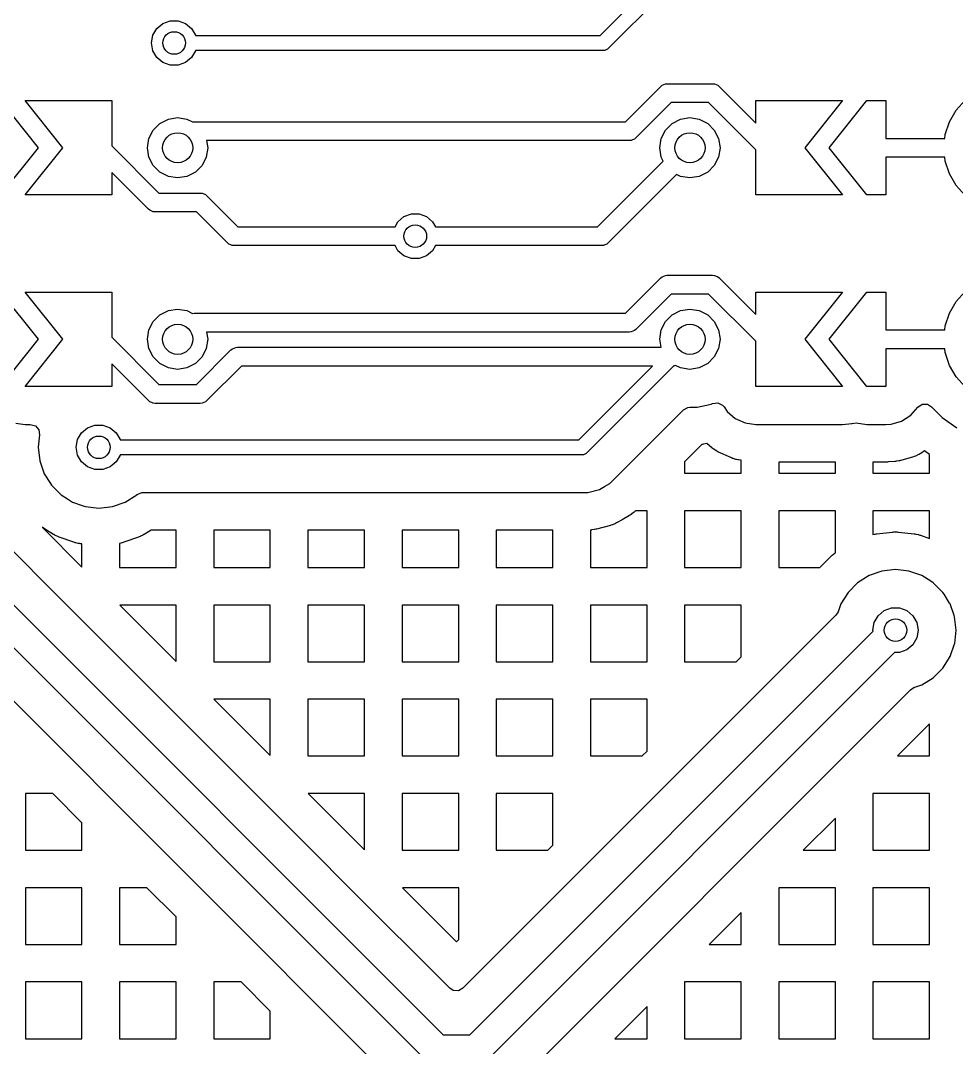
# Model space of a CAD drawing. Extents: x 2.49 to 8.57, y -5.87 to -1.87.
# Drawn here: x 7.76 to 8.249, y -3.686 to -3.15 of the extents above; entities that cross this region are included whole.
import ezdxf

# ---------------------------------------------------------------- set-up
doc = ezdxf.new("R2010")
doc.units = 0
doc.header["$MEASUREMENT"] = 0
doc.layers.add('BLACK', color=7, linetype='CONTINUOUS')

msp = doc.modelspace()

# ---------------------------------------------------------------- linework, layer by layer
at = {"layer": 'BLACK', "linetype": 'CONTINUOUS'}
for p, q in [((8.06254, -3.15759), (8.0899, -3.13023)), ((8.10111, -3.13016), (8.06696, -3.16431)), ((7.83087, -3.15394), (7.83402, -3.1513)), ((7.83402, -3.1513), (7.83787, -3.1499)), ((7.83787, -3.1499), (7.84197, -3.1499)), ((7.84197, -3.1499), (7.84583, -3.1513)), ((7.84583, -3.1513), (7.84897, -3.15394)), ((7.82811, -3.16153), (7.82882, -3.15749)), ((7.82882, -3.15749), (7.83087, -3.15394)), ((7.84897, -3.15394), (7.85102, -3.15749)), ((7.85102, -3.15749), (7.85104, -3.15759)), ((7.85104, -3.15759), (8.06254, -3.15759)), ((7.82882, -3.16557), (7.82811, -3.16153)), ((7.83087, -3.16912), (7.82882, -3.16557)), ((7.83402, -3.17176), (7.83087, -3.16912)), ((7.84897, -3.16912), (7.84583, -3.17176)), ((7.85102, -3.16557), (7.84897, -3.16912)), ((7.85104, -3.16547), (7.85102, -3.16557)), ((8.06417, -3.16547), (7.85104, -3.16547)), ((8.06494, -3.16539), (8.06417, -3.16547)), ((8.06636, -3.1648), (8.06494, -3.16539)), ((8.06696, -3.16431), (8.06636, -3.1648)), ((7.83787, -3.17316), (7.83402, -3.17176)), ((7.84197, -3.17316), (7.83787, -3.17316)), ((7.84583, -3.17176), (7.84197, -3.17316)), ((8.07571, -3.20267), (8.09415, -3.18423)), ((8.09415, -3.18423), (8.09489, -3.18362)), ((8.09489, -3.18362), (8.09667, -3.18288)), ((8.09489, -3.18362), (8.09489, -3.18362)), ((8.09667, -3.18288), (8.09763, -3.18279)), ((8.09763, -3.18279), (8.12127, -3.18279)), ((8.12127, -3.18279), (8.12223, -3.18288)), ((8.12223, -3.18288), (8.12223, -3.18288)), ((8.12223, -3.18288), (8.12401, -3.18362)), ((8.12401, -3.18362), (8.12475, -3.18423)), ((8.12475, -3.18423), (8.1439, -3.20338)), ((7.74921, -3.19165), (7.7689, -3.21625)), ((7.78169, -3.21625), (7.76201, -3.19165)), ((7.76201, -3.19165), (7.80728, -3.19165)), ((7.80728, -3.19165), (7.80728, -3.21521)), ((8.09966, -3.19263), (8.08122, -3.21107)), ((8.11923, -3.19263), (8.09966, -3.19263)), ((8.1439, -3.2173), (8.11923, -3.19263)), ((8.1439, -3.20338), (8.1439, -3.19165)), ((8.1439, -3.19165), (8.18917, -3.19165)), ((8.18917, -3.19165), (8.16949, -3.21625)), ((8.18228, -3.21625), (8.20197, -3.19165)), ((8.20197, -3.19165), (8.21181, -3.19165)), ((8.21181, -3.19165), (8.21181, -3.21133)), ((8.24852, -3.19658), (8.2532, -3.19138)), ((7.83248, -3.20351), (7.83687, -3.20128)), ((7.83687, -3.20128), (7.84173, -3.20051)), ((7.84173, -3.20051), (7.8466, -3.20128)), ((7.8466, -3.20128), (7.84951, -3.20276)), ((8.10019, -3.20351), (8.10458, -3.20128)), ((8.10458, -3.20128), (8.10945, -3.20051)), ((8.10945, -3.20051), (8.11432, -3.20128)), ((8.11432, -3.20128), (8.11871, -3.20351)), ((8.24502, -3.20264), (8.24852, -3.19658)), ((7.82899, -3.207), (7.83248, -3.20351)), ((7.84951, -3.20276), (7.85039, -3.20267)), ((7.85039, -3.20267), (8.07571, -3.20267)), ((8.09671, -3.207), (8.10019, -3.20351)), ((8.11871, -3.20351), (8.12219, -3.207)), ((8.24286, -3.2093), (8.24502, -3.20264)), ((7.82598, -3.21625), (7.82675, -3.21139)), ((7.82675, -3.21139), (7.82899, -3.207)), ((8.07944, -3.21211), (8.0787, -3.21242)), ((8.08048, -3.21168), (8.07944, -3.21211)), ((8.08122, -3.21107), (8.08048, -3.21168)), ((8.08048, -3.21168), (8.08048, -3.21168)), ((8.0937, -3.21625), (8.09447, -3.21139)), ((8.09447, -3.21139), (8.09671, -3.207)), ((8.12219, -3.207), (8.12443, -3.21139)), ((8.12443, -3.21139), (8.1252, -3.21625)), ((8.21181, -3.21133), (8.24264, -3.21133)), ((8.24264, -3.21133), (8.24286, -3.2093)), ((7.7689, -3.21625), (7.74921, -3.24086)), ((7.76201, -3.24086), (7.78169, -3.21625)), ((7.80728, -3.21521), (7.83195, -3.23988)), ((7.82675, -3.22112), (7.82598, -3.21625)), ((7.85748, -3.21625), (7.85671, -3.22112)), ((8.07774, -3.21251), (7.85689, -3.21251)), ((7.85689, -3.21251), (7.85748, -3.21625)), ((8.0787, -3.21242), (8.07774, -3.21251)), ((8.0787, -3.21242), (8.0787, -3.21242)), ((8.09447, -3.22112), (8.0937, -3.21625)), ((8.1252, -3.21625), (8.12443, -3.22112)), ((8.1439, -3.24086), (8.1439, -3.2173)), ((8.16949, -3.21625), (8.18917, -3.24086)), ((8.20197, -3.24086), (8.18228, -3.21625)), ((7.82899, -3.22551), (7.82675, -3.22112)), ((7.85671, -3.22112), (7.85447, -3.22551)), ((8.09554, -3.22321), (8.09447, -3.22112)), ((8.12443, -3.22112), (8.12219, -3.22551)), ((8.24264, -3.22118), (8.21181, -3.22118)), ((8.21181, -3.22118), (8.21181, -3.24086)), ((8.24286, -3.22321), (8.24264, -3.22118)), ((7.83248, -3.22899), (7.82899, -3.22551)), ((7.85447, -3.22551), (7.85099, -3.22899)), ((8.06122, -3.25752), (8.09554, -3.22321)), ((8.12219, -3.22551), (8.11871, -3.22899)), ((8.24502, -3.22987), (8.24286, -3.22321)), ((7.53307, -3.2322), (7.9804, -3.67953)), ((7.82643, -3.24828), (7.80728, -3.22913)), ((7.80728, -3.22913), (7.80728, -3.24086)), ((7.83687, -3.23123), (7.83248, -3.22899)), ((7.84173, -3.232), (7.83687, -3.23123)), ((7.8466, -3.23123), (7.84173, -3.232)), ((7.85099, -3.22899), (7.8466, -3.23123)), ((8.10249, -3.23017), (8.06674, -3.26592)), ((8.10458, -3.23123), (8.10249, -3.23017)), ((8.10945, -3.232), (8.10458, -3.23123)), ((8.11432, -3.23123), (8.10945, -3.232)), ((8.11871, -3.22899), (8.11432, -3.23123)), ((8.24852, -3.23592), (8.24502, -3.22987)), ((8.2532, -3.24112), (8.24852, -3.23592)), ((7.97157, -3.69297), (7.51963, -3.24103)), ((7.80728, -3.24086), (7.76201, -3.24086)), ((7.83195, -3.23988), (7.85356, -3.23988)), ((7.85356, -3.23988), (7.85452, -3.23997)), ((7.85452, -3.23997), (7.85452, -3.23997)), ((7.85452, -3.23997), (7.85502, -3.24018)), ((7.85502, -3.24018), (7.85629, -3.24071)), ((7.85629, -3.24071), (7.85629, -3.24071)), ((7.85629, -3.24071), (7.85704, -3.24132)), ((7.85704, -3.24132), (7.87324, -3.25752)), ((8.18917, -3.24086), (8.1439, -3.24086)), ((8.21181, -3.24086), (8.20197, -3.24086)), ((7.82718, -3.24889), (7.82643, -3.24828)), ((7.82791, -3.24919), (7.82718, -3.24889)), ((7.82718, -3.24889), (7.82718, -3.24889)), ((7.82895, -3.24962), (7.82791, -3.24919)), ((7.82991, -3.24972), (7.82895, -3.24962)), ((7.82895, -3.24962), (7.82895, -3.24962)), ((7.85152, -3.24972), (7.82991, -3.24972)), ((7.86772, -3.26592), (7.85152, -3.24972)), ((7.95532, -3.25752), (7.95686, -3.25485)), ((7.95686, -3.25485), (7.96, -3.25221)), ((7.96, -3.25221), (7.96386, -3.25081)), ((7.96386, -3.25081), (7.96796, -3.25081)), ((7.96796, -3.25081), (7.97181, -3.25221)), ((7.97181, -3.25221), (7.97495, -3.25485)), ((7.97495, -3.25485), (7.9765, -3.25752)), ((7.87324, -3.25752), (7.95532, -3.25752)), ((7.9765, -3.25752), (8.06122, -3.25752)), ((7.86846, -3.26653), (7.86772, -3.26592)), ((7.8695, -3.26696), (7.86846, -3.26653)), ((7.86846, -3.26653), (7.86846, -3.26653)), ((7.87024, -3.26727), (7.8695, -3.26696)), ((7.8712, -3.26736), (7.87024, -3.26727)), ((7.87024, -3.26727), (7.87024, -3.26727)), ((7.95532, -3.26736), (7.8712, -3.26736)), ((7.95686, -3.27003), (7.95532, -3.26736)), ((7.96, -3.27267), (7.95686, -3.27003)), ((7.97495, -3.27003), (7.97181, -3.27267)), ((7.9765, -3.26736), (7.97495, -3.27003)), ((8.06326, -3.26736), (7.9765, -3.26736)), ((8.06422, -3.26727), (8.06326, -3.26736)), ((8.06491, -3.26698), (8.06422, -3.26727)), ((8.06422, -3.26727), (8.06422, -3.26727)), ((8.066, -3.26653), (8.06491, -3.26698)), ((8.06674, -3.26592), (8.066, -3.26653)), ((8.066, -3.26653), (8.066, -3.26653)), ((7.96386, -3.27407), (7.96, -3.27267)), ((7.96796, -3.27407), (7.96386, -3.27407)), ((7.97181, -3.27267), (7.96796, -3.27407)), ((8.07571, -3.30267), (8.09415, -3.28423)), ((8.09415, -3.28423), (8.09489, -3.28362)), ((8.09489, -3.28362), (8.09667, -3.28288)), ((8.09489, -3.28362), (8.09489, -3.28362)), ((8.09667, -3.28288), (8.09763, -3.28279)), ((8.09763, -3.28279), (8.12127, -3.28279)), ((8.12127, -3.28279), (8.12223, -3.28288)), ((8.12223, -3.28288), (8.12223, -3.28288)), ((8.12223, -3.28288), (8.1237, -3.28349)), ((8.1237, -3.28349), (8.12398, -3.28361)), ((8.12398, -3.28361), (8.12401, -3.28362)), ((8.12401, -3.28362), (8.12475, -3.28423)), ((8.12475, -3.28423), (8.1439, -3.30338)), ((7.74921, -3.29165), (7.7689, -3.31625)), ((7.78169, -3.31625), (7.76201, -3.29165)), ((7.76201, -3.29165), (7.80728, -3.29165)), ((7.80728, -3.29165), (7.80728, -3.31521)), ((8.09966, -3.29263), (8.08122, -3.31107)), ((8.11923, -3.29263), (8.09966, -3.29263)), ((8.1439, -3.3173), (8.11923, -3.29263)), ((8.1439, -3.30338), (8.1439, -3.29165)), ((8.1439, -3.29165), (8.18917, -3.29165)), ((8.18917, -3.29165), (8.16949, -3.31625)), ((8.18228, -3.31625), (8.20197, -3.29165)), ((8.20197, -3.29165), (8.21181, -3.29165)), ((8.21181, -3.29165), (8.21181, -3.31133)), ((8.24852, -3.29658), (8.2532, -3.29138)), ((8.24502, -3.30264), (8.24852, -3.29658)), ((7.83248, -3.30351), (7.83687, -3.30128)), ((7.83687, -3.30128), (7.84173, -3.30051)), ((7.84173, -3.30051), (7.8466, -3.30128)), ((7.8466, -3.30128), (7.84951, -3.30276)), ((7.84951, -3.30276), (7.85039, -3.30267)), ((7.85039, -3.30267), (8.07571, -3.30267)), ((8.10019, -3.30351), (8.10458, -3.30128)), ((8.10458, -3.30128), (8.10945, -3.30051)), ((8.10945, -3.30051), (8.11432, -3.30128)), ((8.11432, -3.30128), (8.11871, -3.30351)), ((8.24286, -3.3093), (8.24502, -3.30264)), ((7.82675, -3.31139), (7.82899, -3.307)), ((7.82899, -3.307), (7.83248, -3.30351)), ((8.09447, -3.31139), (8.09671, -3.307)), ((8.09671, -3.307), (8.10019, -3.30351)), ((8.11871, -3.30351), (8.12219, -3.307)), ((8.12219, -3.307), (8.12443, -3.31139)), ((7.82598, -3.31625), (7.82675, -3.31139)), ((8.07774, -3.31251), (7.85689, -3.31251)), ((7.85689, -3.31251), (7.85748, -3.31625)), ((8.0787, -3.31242), (8.07774, -3.31251)), ((8.08048, -3.31168), (8.0787, -3.31242)), ((8.08122, -3.31107), (8.08048, -3.31168)), ((8.08048, -3.31168), (8.08048, -3.31168)), ((8.0937, -3.31625), (8.09447, -3.31139)), ((8.12443, -3.31139), (8.1252, -3.31625)), ((8.21181, -3.31133), (8.24264, -3.31133)), ((8.24264, -3.31133), (8.24286, -3.3093)), ((7.7689, -3.31625), (7.74921, -3.34086)), ((7.76201, -3.34086), (7.78169, -3.31625)), ((7.80728, -3.31521), (7.83195, -3.33988)), ((7.82675, -3.32112), (7.82598, -3.31625)), ((7.85748, -3.31625), (7.85671, -3.32112)), ((8.09436, -3.32039), (8.0937, -3.31625)), ((8.1252, -3.31625), (8.12443, -3.32112)), ((8.1439, -3.34086), (8.1439, -3.3173)), ((8.16949, -3.31625), (8.18917, -3.34086)), ((8.20197, -3.34086), (8.18228, -3.31625)), ((7.82899, -3.32551), (7.82675, -3.32112)), ((7.85152, -3.33988), (7.86956, -3.32183)), ((7.85671, -3.32112), (7.85447, -3.32551)), ((7.86956, -3.32183), (7.87031, -3.32122)), ((7.87031, -3.32122), (7.87208, -3.32048)), ((7.87208, -3.32048), (7.87304, -3.32039)), ((7.87304, -3.32039), (8.09436, -3.32039)), ((8.12443, -3.32112), (8.12219, -3.32551)), ((8.24264, -3.32118), (8.21181, -3.32118)), ((8.21181, -3.32118), (8.21181, -3.34086)), ((8.24286, -3.32321), (8.24264, -3.32118)), ((8.24502, -3.32987), (8.24286, -3.32321)), ((7.82643, -3.34828), (7.80728, -3.32913)), ((7.80728, -3.32913), (7.80728, -3.34086)), ((7.83248, -3.32899), (7.82899, -3.32551)), ((7.83687, -3.33123), (7.83248, -3.32899)), ((7.85099, -3.32899), (7.8466, -3.33123)), ((7.85447, -3.32551), (7.85099, -3.32899)), ((7.87508, -3.33023), (7.85704, -3.34828)), ((8.0899, -3.33023), (7.87508, -3.33023)), ((8.0514, -3.36874), (8.0899, -3.33023)), ((8.10111, -3.33016), (8.05581, -3.37546)), ((8.10135, -3.33014), (8.10111, -3.33016)), ((8.10195, -3.32989), (8.10135, -3.33014)), ((8.10458, -3.33123), (8.10195, -3.32989)), ((8.11871, -3.32899), (8.11432, -3.33123)), ((8.12219, -3.32551), (8.11871, -3.32899)), ((8.24852, -3.33592), (8.24502, -3.32987)), ((7.84173, -3.332), (7.83687, -3.33123)), ((7.8466, -3.33123), (7.84173, -3.332)), ((8.10945, -3.332), (8.10458, -3.33123)), ((8.11432, -3.33123), (8.10945, -3.332)), ((7.80728, -3.34086), (7.76201, -3.34086)), ((7.83195, -3.33988), (7.85152, -3.33988)), ((8.18917, -3.34086), (8.1439, -3.34086)), ((8.21181, -3.34086), (8.20197, -3.34086)), ((8.2532, -3.34112), (8.24852, -3.33592)), ((7.82718, -3.34889), (7.82643, -3.34828)), ((7.82821, -3.34932), (7.82718, -3.34889)), ((7.82718, -3.34889), (7.82718, -3.34889)), ((7.82895, -3.34962), (7.82821, -3.34932)), ((7.82991, -3.34972), (7.82895, -3.34962)), ((7.82895, -3.34962), (7.82895, -3.34962)), ((7.85356, -3.34972), (7.82991, -3.34972)), ((7.85452, -3.34962), (7.85356, -3.34972)), ((7.85629, -3.34889), (7.85452, -3.34962)), ((7.85704, -3.34828), (7.85629, -3.34889)), ((7.85629, -3.34889), (7.85629, -3.34889)), ((8.11317, -3.35171), (8.12046, -3.35016)), ((8.12046, -3.35016), (8.1213, -3.34979)), ((8.1213, -3.34979), (8.12402, -3.34942)), ((8.12402, -3.34942), (8.12651, -3.35059)), ((8.12651, -3.35059), (8.12739, -3.35161)), ((8.12739, -3.35161), (8.12886, -3.35389)), ((8.22847, -3.35172), (8.23078, -3.35023)), ((8.23078, -3.35023), (8.23353, -3.35023)), ((8.23353, -3.35023), (8.23561, -3.35146)), ((8.23561, -3.35146), (8.24128, -3.35714)), ((8.07889, -3.38024), (8.106, -3.35314)), ((8.106, -3.35314), (8.10841, -3.35182)), ((8.10841, -3.35182), (8.10945, -3.35171)), ((8.10945, -3.35171), (8.11317, -3.35171)), ((8.11317, -3.35171), (8.11317, -3.35171)), ((8.12886, -3.35389), (8.12886, -3.35389)), ((8.12886, -3.35389), (8.13312, -3.35759)), ((8.22008, -3.35896), (8.22484, -3.3559)), ((8.22484, -3.3559), (8.22847, -3.35172)), ((7.75722, -3.36007), (7.76201, -3.36076)), ((7.76201, -3.36076), (7.76472, -3.36076)), ((7.76472, -3.36076), (7.76736, -3.36154)), ((7.76736, -3.36154), (7.76916, -3.36362)), ((7.79465, -3.36245), (7.7985, -3.36104)), ((7.7985, -3.36104), (7.8026, -3.36104)), ((7.8026, -3.36104), (7.80646, -3.36245)), ((8.13312, -3.35759), (8.13314, -3.3576)), ((8.13314, -3.3576), (8.13426, -3.35812)), ((8.13426, -3.35812), (8.13829, -3.35996)), ((8.13829, -3.35996), (8.13829, -3.35996)), ((8.13829, -3.35996), (8.13829, -3.35996)), ((8.13829, -3.35996), (8.1439, -3.36076)), ((8.1439, -3.36076), (8.1439, -3.36076)), ((8.1439, -3.36076), (8.18917, -3.36076)), ((8.18917, -3.36076), (8.19403, -3.36016)), ((8.18917, -3.36076), (8.18917, -3.36076)), ((8.19403, -3.36016), (8.19434, -3.36008)), ((8.19403, -3.36016), (8.19403, -3.36016)), ((8.19403, -3.36016), (8.19403, -3.36016)), ((8.19434, -3.36008), (8.19437, -3.36019)), ((8.19437, -3.36019), (8.19632, -3.35995)), ((8.19632, -3.35995), (8.19636, -3.35996)), ((8.19636, -3.35996), (8.19636, -3.35996)), ((8.19636, -3.35996), (8.20197, -3.36076)), ((8.20197, -3.36076), (8.20197, -3.36076)), ((8.20197, -3.36076), (8.21181, -3.36076)), ((8.21181, -3.36076), (8.21464, -3.36056)), ((8.21464, -3.36056), (8.22008, -3.35896)), ((8.24128, -3.35714), (8.24419, -3.35917)), ((8.24419, -3.35917), (8.2489, -3.36248)), ((7.76957, -3.36619), (7.76884, -3.37268)), ((7.76916, -3.36362), (7.76957, -3.36619)), ((7.78945, -3.36864), (7.7915, -3.36508)), ((7.7915, -3.36508), (7.79465, -3.36245)), ((7.80646, -3.36245), (7.8096, -3.36508)), ((7.8096, -3.36508), (7.81165, -3.36864)), ((7.76884, -3.37268), (7.76884, -3.37268)), ((7.76884, -3.37268), (7.76963, -3.37973)), ((7.78874, -3.37268), (7.78945, -3.36864)), ((7.78945, -3.37672), (7.78874, -3.37268)), ((7.81165, -3.36864), (7.81167, -3.36874)), ((7.81167, -3.36874), (8.0514, -3.36874)), ((8.11571, -3.37115), (8.10662, -3.38024)), ((8.11574, -3.37115), (8.11571, -3.37115)), ((8.11599, -3.37112), (8.11574, -3.37115)), ((8.1165, -3.37104), (8.11599, -3.37112)), ((8.11675, -3.37099), (8.1165, -3.37104)), ((8.11828, -3.37067), (8.11675, -3.37099)), ((8.12083, -3.37288), (8.11828, -3.37067)), ((8.1211, -3.3731), (8.12083, -3.37288)), ((8.12166, -3.37352), (8.1211, -3.3731)), ((7.7915, -3.38027), (7.78945, -3.37672)), ((7.81165, -3.37672), (7.8096, -3.38027)), ((7.81167, -3.37661), (7.81165, -3.37672)), ((8.05303, -3.37661), (7.81167, -3.37661)), ((8.05379, -3.37654), (8.05303, -3.37661)), ((8.05521, -3.37595), (8.05379, -3.37654)), ((8.05581, -3.37546), (8.05521, -3.37595)), ((8.12195, -3.37372), (8.12166, -3.37352)), ((8.12313, -3.37448), (8.12195, -3.37372)), ((8.12343, -3.37465), (8.12313, -3.37448)), ((8.12404, -3.37499), (8.12343, -3.37465)), ((8.12436, -3.37515), (8.12404, -3.37499)), ((8.13078, -3.37808), (8.12436, -3.37515)), ((8.13111, -3.37821), (8.13078, -3.37808)), ((8.13176, -3.37846), (8.13111, -3.37821)), ((8.13209, -3.37857), (8.13176, -3.37846)), ((8.22627, -3.37758), (8.21966, -3.37952)), ((8.22661, -3.37747), (8.22627, -3.37758)), ((8.22726, -3.37722), (8.22661, -3.37747)), ((8.22759, -3.37709), (8.22726, -3.37722)), ((8.22886, -3.37651), (8.22759, -3.37709)), ((8.22917, -3.37635), (8.22886, -3.37651)), ((8.22979, -3.37601), (8.22917, -3.37635)), ((8.23009, -3.37584), (8.22979, -3.37601)), ((8.23203, -3.37459), (8.23009, -3.37584)), ((8.23465, -3.37643), (8.23203, -3.37459)), ((8.23465, -3.38622), (8.23465, -3.37643)), ((7.76963, -3.37973), (7.76963, -3.37973)), ((7.76963, -3.37973), (7.77198, -3.38644)), ((7.79465, -3.38291), (7.7915, -3.38027)), ((7.7985, -3.38431), (7.79465, -3.38291)), ((7.80646, -3.38291), (7.8026, -3.38431)), ((7.8096, -3.38027), (7.80646, -3.38291)), ((8.07235, -3.38679), (8.07889, -3.38024)), ((8.10662, -3.38024), (8.10662, -3.38622)), ((8.13344, -3.37897), (8.13209, -3.37857)), ((8.13378, -3.37905), (8.13344, -3.37897)), ((8.13446, -3.3792), (8.13378, -3.37905)), ((8.13481, -3.37926), (8.13446, -3.3792)), ((8.13623, -3.37947), (8.13481, -3.37926)), ((8.13623, -3.38622), (8.13623, -3.37947)), ((8.15583, -3.38037), (8.15583, -3.38622)), ((8.18544, -3.38037), (8.15583, -3.38037)), ((8.18544, -3.38622), (8.18544, -3.38037)), ((8.21207, -3.38037), (8.20505, -3.38037)), ((8.20505, -3.38037), (8.20505, -3.38622)), ((8.21225, -3.38036), (8.21207, -3.38037)), ((8.21277, -3.38035), (8.21225, -3.38036)), ((8.21295, -3.38034), (8.21277, -3.38035)), ((8.21657, -3.38008), (8.21295, -3.38034)), ((8.21683, -3.38005), (8.21657, -3.38008)), ((8.21735, -3.37999), (8.21683, -3.38005)), ((8.21761, -3.37995), (8.21735, -3.37999)), ((8.21864, -3.37976), (8.21761, -3.37995)), ((8.2189, -3.37971), (8.21864, -3.37976)), ((8.21941, -3.37959), (8.2189, -3.37971)), ((8.21966, -3.37952), (8.21941, -3.37959)), ((7.77198, -3.38644), (7.77522, -3.39159)), ((7.8026, -3.38431), (7.7985, -3.38431)), ((8.06754, -3.39159), (8.07194, -3.38719)), ((8.07194, -3.38719), (8.07235, -3.38679)), ((8.07194, -3.38719), (8.07194, -3.38719)), ((8.07235, -3.38679), (8.07235, -3.38679)), ((8.10662, -3.38622), (8.13623, -3.38622)), ((8.15583, -3.38622), (8.18544, -3.38622)), ((8.20505, -3.38622), (8.23465, -3.38622)), ((7.77522, -3.39159), (7.77576, -3.39245)), ((7.77576, -3.39245), (7.78078, -3.39747)), ((8.06215, -3.39471), (8.06483, -3.39316)), ((8.06483, -3.39316), (8.06754, -3.39159)), ((7.78078, -3.39747), (7.78412, -3.39957)), ((7.78412, -3.39957), (7.78624, -3.4009)), ((7.81431, -3.40125), (7.82033, -3.39747)), ((7.82033, -3.39747), (7.82044, -3.39738)), ((7.82033, -3.39747), (7.82033, -3.39747)), ((7.82044, -3.39738), (7.82052, -3.39735)), ((7.82052, -3.39735), (7.82056, -3.39733)), ((7.82056, -3.39733), (7.82298, -3.39634)), ((7.82056, -3.39733), (7.82056, -3.39733)), ((7.82298, -3.39634), (7.82348, -3.39632)), ((7.82348, -3.39632), (8.04961, -3.39632)), ((8.04961, -3.39632), (8.04961, -3.39632)), ((8.04961, -3.39632), (8.04991, -3.39632)), ((8.04991, -3.39632), (8.05614, -3.39632)), ((8.05614, -3.39632), (8.06215, -3.39471)), ((8.05614, -3.39632), (8.05614, -3.39632)), ((7.78624, -3.4009), (7.78679, -3.40125)), ((7.78679, -3.40125), (7.7923, -3.40318)), ((7.7923, -3.40318), (7.79349, -3.4036)), ((7.79349, -3.4036), (7.79349, -3.4036)), ((7.79349, -3.4036), (7.80055, -3.40439)), ((7.80055, -3.40439), (7.80761, -3.4036)), ((7.80055, -3.40439), (7.80055, -3.40439)), ((7.80055, -3.40439), (7.80055, -3.40439)), ((7.80761, -3.4036), (7.81431, -3.40125)), ((7.80761, -3.4036), (7.80761, -3.4036)), ((7.80761, -3.4036), (7.80761, -3.4036)), ((8.07398, -3.41051), (8.0714, -3.41201)), ((8.0779, -3.40825), (8.07398, -3.41051)), ((8.07817, -3.40808), (8.0779, -3.40825)), ((8.07871, -3.40773), (8.07817, -3.40808)), ((8.07897, -3.40754), (8.07871, -3.40773)), ((8.07999, -3.40676), (8.07897, -3.40754)), ((8.08023, -3.40656), (8.07999, -3.40676)), ((8.08072, -3.40613), (8.08023, -3.40656)), ((8.08095, -3.40591), (8.08072, -3.40613)), ((8.08104, -3.40583), (8.08095, -3.40591)), ((8.08701, -3.40583), (8.08104, -3.40583)), ((8.08701, -3.43543), (8.08701, -3.40583)), ((8.13623, -3.40583), (8.10662, -3.40583)), ((8.10662, -3.40583), (8.10662, -3.43543)), ((8.13623, -3.43543), (8.13623, -3.40583)), ((8.18544, -3.40583), (8.15583, -3.40583)), ((8.15583, -3.40583), (8.15583, -3.43543)), ((8.18544, -3.41825), (8.18544, -3.40583)), ((8.23465, -3.40583), (8.20505, -3.40583)), ((8.20505, -3.40583), (8.20505, -3.41825)), ((8.23465, -3.42026), (8.23465, -3.40583)), ((7.78378, -3.45504), (7.74315, -3.41441)), ((7.77087, -3.41441), (7.79174, -3.43527)), ((7.77324, -3.41589), (7.77087, -3.41441)), ((7.77683, -3.41814), (7.77324, -3.41589)), ((7.82781, -3.41592), (7.82428, -3.41814)), ((7.84095, -3.41592), (7.82781, -3.41592)), ((7.84095, -3.43543), (7.84095, -3.41592)), ((7.89016, -3.41592), (7.86056, -3.41592)), ((7.86056, -3.41592), (7.86056, -3.43543)), ((7.89016, -3.43543), (7.89016, -3.41592)), ((7.93938, -3.41592), (7.90977, -3.41592)), ((7.90977, -3.41592), (7.90977, -3.43543)), ((7.93938, -3.43543), (7.93938, -3.41592)), ((7.98859, -3.41592), (7.95898, -3.41592)), ((7.95898, -3.41592), (7.95898, -3.43543)), ((7.98859, -3.43543), (7.98859, -3.41592)), ((8.0378, -3.41592), (8.0082, -3.41592)), ((8.0082, -3.41592), (8.0082, -3.43543)), ((8.0378, -3.43543), (8.0378, -3.41592)), ((8.05774, -3.41587), (8.05741, -3.41589)), ((8.05741, -3.41589), (8.05741, -3.43543)), ((8.05806, -3.41584), (8.05774, -3.41587)), ((8.05933, -3.41567), (8.05806, -3.41584)), ((8.05965, -3.41562), (8.05933, -3.41567)), ((8.06028, -3.4155), (8.05965, -3.41562)), ((8.06059, -3.41542), (8.06028, -3.4155)), ((8.06785, -3.41348), (8.06059, -3.41542)), ((8.06815, -3.41339), (8.06785, -3.41348)), ((8.06876, -3.41318), (8.06815, -3.41339)), ((8.06906, -3.41307), (8.06876, -3.41318)), ((8.07025, -3.41258), (8.06906, -3.41307)), ((8.07054, -3.41244), (8.07025, -3.41258)), ((8.07112, -3.41216), (8.07054, -3.41244)), ((8.0714, -3.41201), (8.07112, -3.41216)), ((7.77706, -3.41828), (7.77683, -3.41814)), ((7.77754, -3.41855), (7.77706, -3.41828)), ((7.77779, -3.41868), (7.77754, -3.41855)), ((7.77878, -3.41915), (7.77779, -3.41868)), ((7.77903, -3.41927), (7.77878, -3.41915)), ((7.77954, -3.41948), (7.77903, -3.41927)), ((7.7798, -3.41958), (7.77954, -3.41948)), ((7.78754, -3.42228), (7.7798, -3.41958)), ((7.82131, -3.41958), (7.81357, -3.42228)), ((7.82156, -3.41948), (7.82131, -3.41958)), ((7.82207, -3.41927), (7.82156, -3.41948)), ((7.82232, -3.41915), (7.82207, -3.41927)), ((7.82332, -3.41868), (7.82232, -3.41915)), ((7.82356, -3.41855), (7.82332, -3.41868)), ((7.82404, -3.41828), (7.82356, -3.41855)), ((7.82428, -3.41814), (7.82404, -3.41828)), ((8.18544, -3.4276), (8.18544, -3.41825)), ((8.20505, -3.41825), (8.20596, -3.41804)), ((8.20596, -3.41804), (8.20623, -3.41798)), ((8.20623, -3.41798), (8.20678, -3.41789)), ((8.20678, -3.41789), (8.20705, -3.41785)), ((8.20705, -3.41785), (8.2152, -3.41693)), ((8.2152, -3.41693), (8.21547, -3.41691)), ((8.21547, -3.41691), (8.21602, -3.41688)), ((8.21602, -3.41688), (8.2163, -3.41687)), ((8.2163, -3.41687), (8.2174, -3.41687)), ((8.2174, -3.41687), (8.21767, -3.41688)), ((8.21767, -3.41688), (8.21822, -3.41691)), ((8.21822, -3.41691), (8.21849, -3.41693)), ((8.21849, -3.41693), (8.22665, -3.41785)), ((8.22665, -3.41785), (8.22692, -3.41789)), ((8.22692, -3.41789), (8.22746, -3.41798)), ((8.22746, -3.41798), (8.22773, -3.41804)), ((8.22773, -3.41804), (8.2288, -3.41828)), ((8.2288, -3.41828), (8.22907, -3.41835)), ((8.22907, -3.41835), (8.2296, -3.4185)), ((8.2296, -3.4185), (8.22986, -3.41859)), ((8.22986, -3.41859), (8.23465, -3.42026)), ((7.7878, -3.42237), (7.78754, -3.42228)), ((7.78833, -3.42252), (7.7878, -3.42237)), ((7.7886, -3.42259), (7.78833, -3.42252)), ((7.78967, -3.42283), (7.7886, -3.42259)), ((7.78976, -3.42285), (7.78967, -3.42283)), ((7.78994, -3.42289), (7.78976, -3.42285)), ((7.79048, -3.42298), (7.78994, -3.42289)), ((7.79075, -3.42302), (7.79048, -3.42298)), ((7.79174, -3.42313), (7.79075, -3.42302)), ((7.79174, -3.43527), (7.79174, -3.42313)), ((7.81144, -3.42283), (7.81134, -3.42285)), ((7.81134, -3.42285), (7.81134, -3.43543)), ((7.81251, -3.42259), (7.81144, -3.42283)), ((7.81277, -3.42252), (7.81251, -3.42259)), ((7.8133, -3.42237), (7.81277, -3.42252)), ((7.81357, -3.42228), (7.8133, -3.42237)), ((8.1778, -3.43494), (8.1836, -3.42914)), ((8.1836, -3.42914), (8.1838, -3.42896)), ((8.1838, -3.42896), (8.18421, -3.42859)), ((8.18421, -3.42859), (8.18442, -3.42841)), ((8.18442, -3.42841), (8.18528, -3.42773)), ((8.18528, -3.42773), (8.18544, -3.4276)), ((7.81134, -3.43543), (7.84095, -3.43543)), ((7.86056, -3.43543), (7.89016, -3.43543)), ((7.90977, -3.43543), (7.93938, -3.43543)), ((7.95898, -3.43543), (7.98859, -3.43543)), ((8.0082, -3.43543), (8.0378, -3.43543)), ((8.05741, -3.43543), (8.08701, -3.43543)), ((8.10662, -3.43543), (8.13623, -3.43543)), ((8.15583, -3.43543), (8.17735, -3.43543)), ((8.17735, -3.43543), (8.17761, -3.43514)), ((8.17761, -3.43514), (8.1778, -3.43494)), ((8.20979, -3.43727), (8.20309, -3.43962)), ((8.21685, -3.43648), (8.20979, -3.43727)), ((8.20979, -3.43727), (8.20979, -3.43727)), ((8.2239, -3.43727), (8.21685, -3.43648)), ((8.21685, -3.43648), (8.21685, -3.43648)), ((8.23061, -3.43962), (8.2239, -3.43727)), ((8.2239, -3.43727), (8.2239, -3.43727)), ((8.20309, -3.43962), (8.19707, -3.4434)), ((8.23529, -3.44256), (8.23061, -3.43962)), ((8.23662, -3.4434), (8.23529, -3.44256)), ((8.19707, -3.4434), (8.19205, -3.44842)), ((8.24164, -3.44842), (8.23662, -3.4434)), ((8.19205, -3.44842), (8.18827, -3.45443)), ((8.24224, -3.44937), (8.24164, -3.44842)), ((8.24517, -3.45403), (8.24224, -3.44937)), ((7.81339, -3.48465), (7.78378, -3.45504)), ((7.84095, -3.45504), (7.81151, -3.45504)), ((7.81151, -3.45504), (7.84095, -3.48448)), ((7.84095, -3.48448), (7.84095, -3.45504)), ((7.89016, -3.45504), (7.86056, -3.45504)), ((7.86056, -3.45504), (7.86056, -3.48465)), ((7.89016, -3.48465), (7.89016, -3.45504)), ((7.93938, -3.45504), (7.90977, -3.45504)), ((7.90977, -3.45504), (7.90977, -3.48465)), ((7.93938, -3.48465), (7.93938, -3.45504)), ((7.98859, -3.45504), (7.95898, -3.45504)), ((7.95898, -3.45504), (7.95898, -3.48465)), ((7.98859, -3.48465), (7.98859, -3.45504)), ((8.0378, -3.45504), (8.0082, -3.45504)), ((8.0082, -3.45504), (8.0082, -3.48465)), ((8.0378, -3.48465), (8.0378, -3.45504)), ((8.08701, -3.45504), (8.05741, -3.45504)), ((8.05741, -3.45504), (8.05741, -3.48465)), ((8.08701, -3.48465), (8.08701, -3.45504)), ((8.13623, -3.45504), (8.10662, -3.45504)), ((8.10662, -3.45504), (8.10662, -3.48465)), ((8.13623, -3.48208), (8.13623, -3.45504)), ((8.18685, -3.45851), (8.18569, -3.46035)), ((8.18827, -3.45443), (8.18685, -3.45851)), ((8.18827, -3.45443), (8.18827, -3.45443)), ((8.2078, -3.4606), (8.21094, -3.45796)), ((8.21094, -3.45796), (8.2148, -3.45656)), ((8.2148, -3.45656), (8.2189, -3.45656)), ((8.2189, -3.45656), (8.22275, -3.45796)), ((8.22275, -3.45796), (8.22589, -3.4606)), ((8.24542, -3.45443), (8.24517, -3.45403)), ((8.24752, -3.46043), (8.24542, -3.45443)), ((8.18569, -3.46035), (7.99084, -3.6552)), ((8.20504, -3.46819), (8.20575, -3.46415)), ((8.20575, -3.46415), (8.2078, -3.4606)), ((8.22589, -3.4606), (8.22794, -3.46415)), ((8.22794, -3.46415), (8.22866, -3.46819)), ((8.24777, -3.46114), (8.24752, -3.46043)), ((8.24856, -3.46819), (8.24777, -3.46114)), ((8.24777, -3.46114), (8.24777, -3.46114)), ((7.99438, -3.67953), (8.20514, -3.46877)), ((8.20514, -3.46877), (8.20504, -3.46819)), ((8.22866, -3.46819), (8.22794, -3.47223)), ((8.24779, -3.47504), (8.24856, -3.46819)), ((8.24856, -3.46819), (8.24856, -3.46819)), ((8.22794, -3.47223), (8.22589, -3.47579)), ((8.24777, -3.47525), (8.24779, -3.47504)), ((8.21635, -3.47982), (8.00551, -3.69066)), ((8.2189, -3.47982), (8.21635, -3.47982)), ((8.22275, -3.47842), (8.2189, -3.47982)), ((8.22589, -3.47579), (8.22275, -3.47842)), ((8.24542, -3.48195), (8.24777, -3.47525)), ((7.73169, -3.48095), (7.95956, -3.70882)), ((7.83299, -3.50425), (7.81339, -3.48465)), ((7.86056, -3.48465), (7.89016, -3.48465)), ((7.90977, -3.48465), (7.93938, -3.48465)), ((7.95898, -3.48465), (7.98859, -3.48465)), ((8.0082, -3.48465), (8.0378, -3.48465)), ((8.05741, -3.48465), (8.08701, -3.48465)), ((8.10662, -3.48465), (8.13366, -3.48465)), ((8.13366, -3.48465), (8.13623, -3.48208)), ((8.24164, -3.48797), (8.24542, -3.48195)), ((8.23662, -3.49299), (8.24164, -3.48797)), ((8.23061, -3.49677), (8.23662, -3.49299)), ((8.19018, -3.53386), (8.22469, -3.49935)), ((8.22469, -3.49935), (8.22653, -3.49819)), ((8.22653, -3.49819), (8.23061, -3.49677)), ((7.8626, -3.53386), (7.83299, -3.50425)), ((7.89016, -3.50425), (7.86072, -3.50425)), ((7.86072, -3.50425), (7.89016, -3.53369)), ((7.89016, -3.53369), (7.89016, -3.50425)), ((7.93938, -3.50425), (7.90977, -3.50425)), ((7.90977, -3.50425), (7.90977, -3.53386)), ((7.93938, -3.53386), (7.93938, -3.50425)), ((7.98859, -3.50425), (7.95898, -3.50425)), ((7.95898, -3.50425), (7.95898, -3.53386)), ((7.98859, -3.53386), (7.98859, -3.50425)), ((8.0378, -3.50425), (8.0082, -3.50425)), ((8.0082, -3.50425), (8.0082, -3.53386)), ((8.0378, -3.53386), (8.0378, -3.50425)), ((8.08701, -3.50425), (8.05741, -3.50425)), ((8.05741, -3.50425), (8.05741, -3.53386)), ((8.08701, -3.5313), (8.08701, -3.50425)), ((8.23465, -3.51712), (8.21791, -3.53386)), ((8.23465, -3.53386), (8.23465, -3.51712)), ((7.88221, -3.55347), (7.8626, -3.53386)), ((7.90977, -3.53386), (7.93938, -3.53386)), ((7.95898, -3.53386), (7.98859, -3.53386)), ((8.0082, -3.53386), (8.0378, -3.53386)), ((8.05741, -3.53386), (8.08445, -3.53386)), ((8.08445, -3.53386), (8.08701, -3.5313)), ((8.14097, -3.58307), (8.19018, -3.53386)), ((8.21791, -3.53386), (8.23465, -3.53386)), ((7.77647, -3.55347), (7.76213, -3.55347)), ((7.76213, -3.55347), (7.76213, -3.58307)), ((7.79174, -3.56873), (7.77647, -3.55347)), ((7.91181, -3.58307), (7.88221, -3.55347)), ((7.93938, -3.55347), (7.90993, -3.55347)), ((7.90993, -3.55347), (7.93938, -3.58291)), ((7.93938, -3.58291), (7.93938, -3.55347)), ((7.98859, -3.55347), (7.95898, -3.55347)), ((7.95898, -3.55347), (7.95898, -3.58307)), ((7.98859, -3.58307), (7.98859, -3.55347)), ((8.0378, -3.55347), (8.0082, -3.55347)), ((8.0082, -3.55347), (8.0082, -3.58307)), ((8.0378, -3.58051), (8.0378, -3.55347)), ((8.23465, -3.55347), (8.20505, -3.55347)), ((8.20505, -3.55347), (8.20505, -3.58307)), ((8.23465, -3.58307), (8.23465, -3.55347)), ((7.79174, -3.58307), (7.79174, -3.56873)), ((8.18544, -3.56633), (8.1687, -3.58307)), ((8.18544, -3.58307), (8.18544, -3.56633)), ((8.03524, -3.58307), (8.0378, -3.58051)), ((7.76213, -3.58307), (7.79174, -3.58307)), ((7.93142, -3.60268), (7.91181, -3.58307)), ((7.95898, -3.58307), (7.98859, -3.58307)), ((8.0082, -3.58307), (8.03524, -3.58307)), ((8.09176, -3.63228), (8.14097, -3.58307)), ((8.1687, -3.58307), (8.18544, -3.58307)), ((8.20505, -3.58307), (8.23465, -3.58307)), ((7.79174, -3.60268), (7.76213, -3.60268)), ((7.76213, -3.60268), (7.76213, -3.63228)), ((7.79174, -3.63228), (7.79174, -3.60268)), ((7.82569, -3.60268), (7.81134, -3.60268)), ((7.81134, -3.60268), (7.81134, -3.63228)), ((7.84095, -3.61794), (7.82569, -3.60268)), ((7.98394, -3.6552), (7.93142, -3.60268)), ((7.98859, -3.60268), (7.95915, -3.60268)), ((7.95915, -3.60268), (7.98739, -3.63092)), ((7.98859, -3.62972), (7.98859, -3.60268)), ((8.18544, -3.60268), (8.15583, -3.60268)), ((8.15583, -3.60268), (8.15583, -3.63228)), ((8.18544, -3.63228), (8.18544, -3.60268)), ((8.23465, -3.60268), (8.20505, -3.60268)), ((8.20505, -3.60268), (8.20505, -3.63228)), ((8.23465, -3.63228), (8.23465, -3.60268)), ((7.84095, -3.63228), (7.84095, -3.61794)), ((8.13623, -3.61554), (8.11949, -3.63228)), ((8.13623, -3.63228), (8.13623, -3.61554)), ((7.98739, -3.63092), (7.98859, -3.62972)), ((7.76213, -3.63228), (7.79174, -3.63228)), ((7.81134, -3.63228), (7.84095, -3.63228)), ((8.04255, -3.6815), (8.09176, -3.63228)), ((8.11949, -3.63228), (8.13623, -3.63228)), ((8.15583, -3.63228), (8.18544, -3.63228)), ((8.20505, -3.63228), (8.23465, -3.63228)), ((7.79174, -3.65189), (7.76213, -3.65189)), ((7.76213, -3.65189), (7.76213, -3.6815)), ((7.79174, -3.6815), (7.79174, -3.65189)), ((7.84095, -3.65189), (7.81134, -3.65189)), ((7.81134, -3.65189), (7.81134, -3.6815)), ((7.84095, -3.6815), (7.84095, -3.65189)), ((7.8749, -3.65189), (7.86056, -3.65189)), ((7.86056, -3.65189), (7.86056, -3.6815)), ((7.89016, -3.66715), (7.8749, -3.65189)), ((8.13623, -3.65189), (8.10662, -3.65189)), ((8.10662, -3.65189), (8.10662, -3.6815)), ((8.13623, -3.6815), (8.13623, -3.65189)), ((8.18544, -3.65189), (8.15583, -3.65189)), ((8.15583, -3.65189), (8.15583, -3.6815)), ((8.18544, -3.6815), (8.18544, -3.65189)), ((8.23465, -3.65189), (8.20505, -3.65189)), ((8.20505, -3.65189), (8.20505, -3.6815)), ((8.23465, -3.6815), (8.23465, -3.65189)), ((7.98568, -3.65632), (7.98394, -3.6552)), ((7.98843, -3.65651), (7.98568, -3.65632)), ((7.99084, -3.6552), (7.98843, -3.65651)), ((7.89016, -3.6815), (7.89016, -3.66715)), ((8.08701, -3.66475), (8.07027, -3.6815)), ((8.08701, -3.6815), (8.08701, -3.66475)), ((7.76213, -3.6815), (7.79174, -3.6815)), ((7.81134, -3.6815), (7.84095, -3.6815)), ((7.86056, -3.6815), (7.89016, -3.6815)), ((7.9804, -3.67953), (7.99438, -3.67953)), ((8.02665, -3.6974), (8.04255, -3.6815)), ((8.07027, -3.6815), (8.08701, -3.6815)), ((8.10662, -3.6815), (8.13623, -3.6815)), ((8.15583, -3.6815), (8.18544, -3.6815)), ((8.20505, -3.6815), (8.23465, -3.6815))]:
    msp.add_line(p, q, dxfattribs=at)
at = {"layer": 'BLACK'}
for centre, radius in [((7.83992, -3.16153), 0.00591), ((7.84173, -3.21625), 0.00787), ((8.10945, -3.21625), 0.00787), ((7.96591, -3.26244), 0.00591), ((7.84173, -3.31625), 0.00787), ((8.10945, -3.31625), 0.00787), ((7.80055, -3.37268), 0.00591), ((8.21685, -3.46819), 0.00591)]:
    msp.add_circle(centre, radius, dxfattribs=at)

doc.saveas('drawing.dxf')
